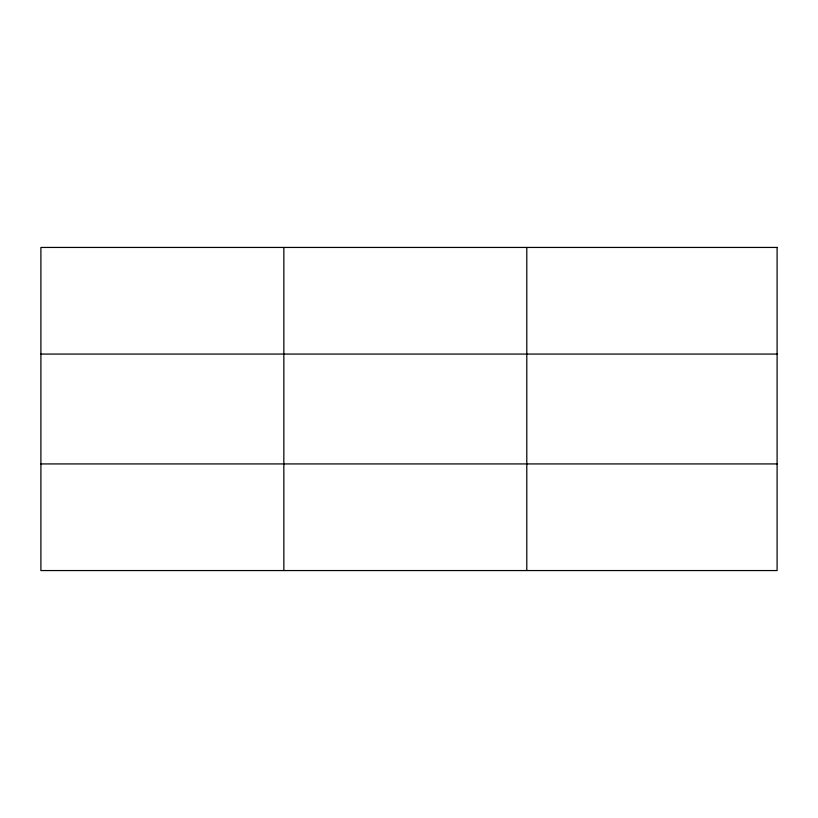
<?xml version="1.0" encoding="UTF-8"?>
<svg xmlns="http://www.w3.org/2000/svg" width="818" height="818" viewBox="0 0 818 818"><rect width="100%" height="100%" fill="white"/><g stroke="black" fill="none" stroke-linecap="round" stroke-linejoin="round"><path stroke-width="1.23" d="M283.846 570.555L283.846 247.445M526.792 570.555L526.792 247.445M40.9 354.071L777.1 354.071M40.9 463.929L777.1 463.929M777.1 247.445L777.1 570.555L40.9 570.555L40.9 247.445L777.1 247.445"/></g></svg>
